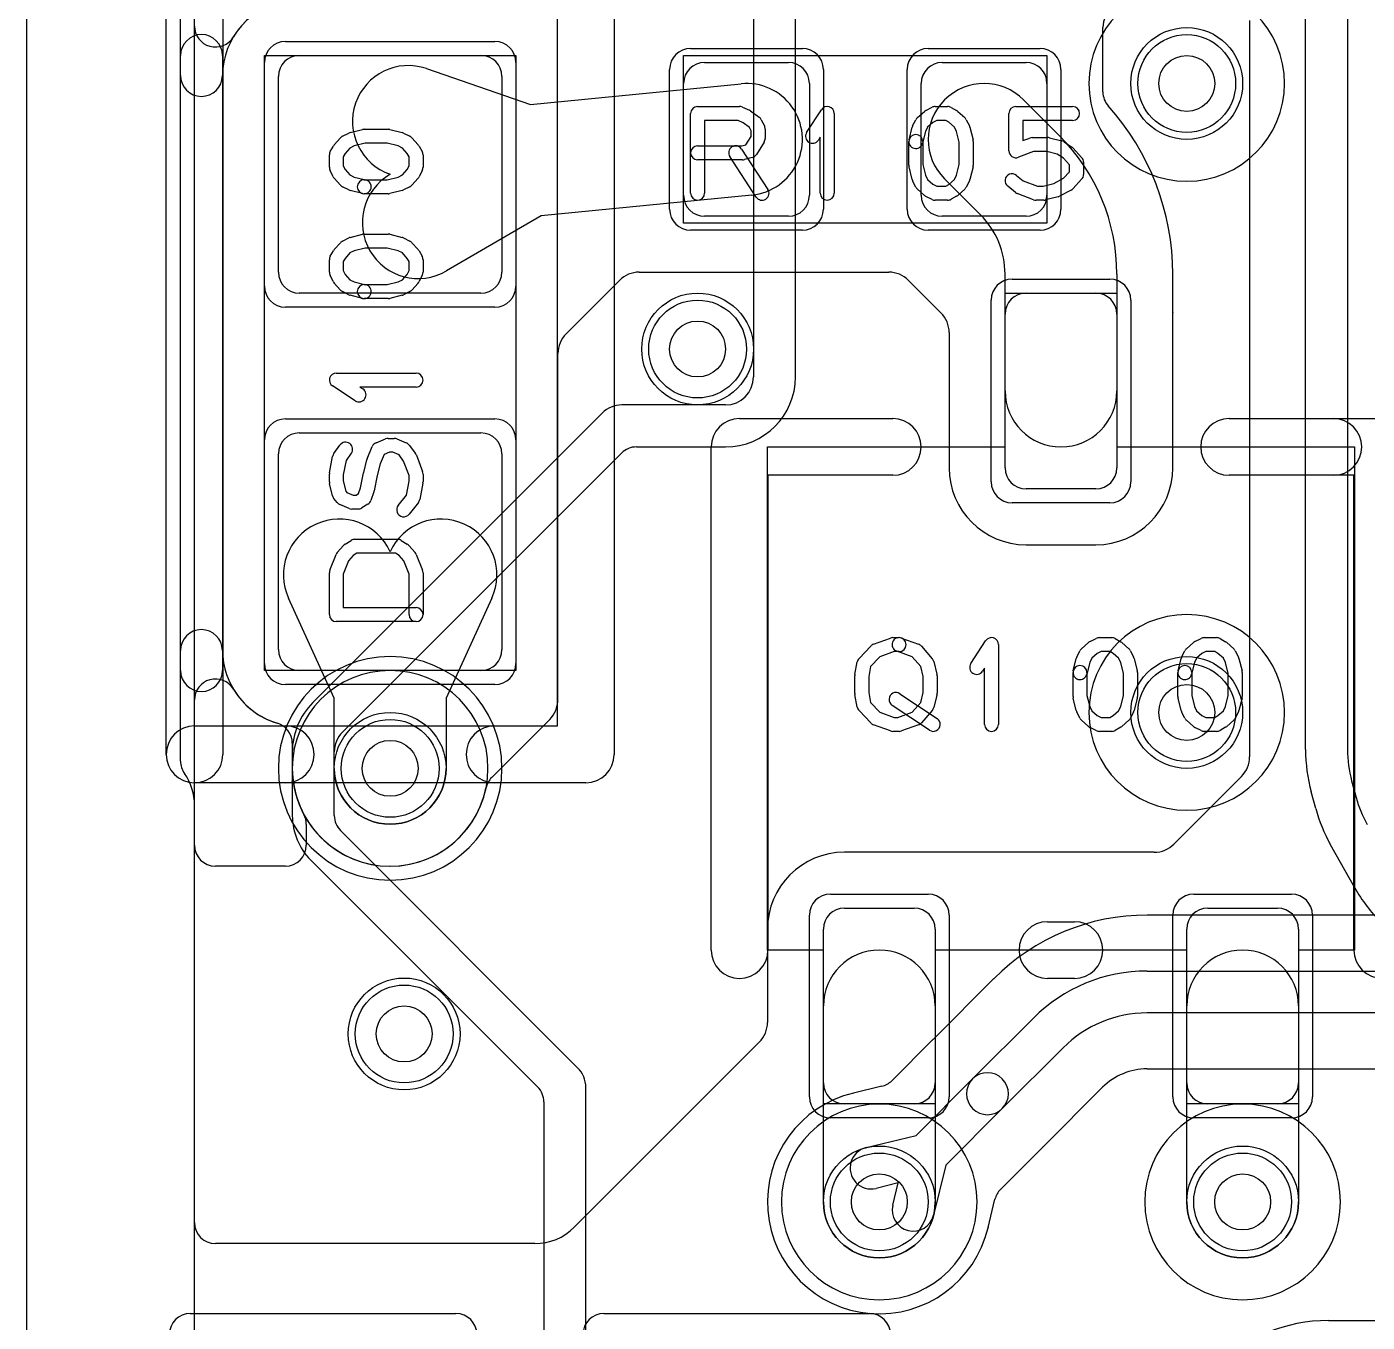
# Model space of a CAD drawing. Extents: x -0.8 to 20.5, y -0.5 to 20.
# Drawn here: x 0 to 4.796, y 6.869 to 11.503 of the extents above; entities that cross this region are included whole.
import ezdxf

# ---------------------------------------------------------------- set-up
doc = ezdxf.new("R2010")
doc.units = 0
for name, color, linetype in [('Hole', 1, 'CONTINUOUS'), ('L1', 3, 'CONTINUOUS'), ('L2', 3, 'CONTINUOUS'), ('L3', 3, 'CONTINUOUS'), ('L4', 3, 'CONTINUOUS'), ('MetalMask-A', 176, 'CONTINUOUS'), ('Outline', 7, 'CONTINUOUS'), ('PartsArea-A', 111, 'CONTINUOUS'), ('PartsSilk-A', 221, 'CONTINUOUS'), ('Resist-A', 2, 'CONTINUOUS'), ('Resist-B', 2, 'CONTINUOUS'), ('Silk-A', 140, 'CONTINUOUS')]:
    doc.layers.add(name, color=color, linetype=linetype)

msp = doc.modelspace()

# ---------------------------------------------------------------- linework, layer by layer
at = {"layer": 'Hole'}
for centre in [(4.15, 11.3), (2.4, 10.35), (4.15, 9.05), (1.3, 8.85), (1.35, 7.9), (3.05, 7.29904), (4.35, 7.29904)]:
    msp.add_circle(centre, 0.1, dxfattribs=at)
at = {"layer": 'L1'}
for p, q in [((4.575, 8.91703), (4.575, 12.44289)), ((4.725, 12.44289), (4.725, 8.91703)), ((0.55004, 11.32874), (0.55004, 11.72479)), ((4.375, 11.52503), (4.375, 8.89142)), ((3.85004, 11.26976), (3.85004, 11.5)), ((0.55, 9.2), (0.55, 11.4)), ((0.7, 11.4), (0.7, 9.2)), ((0.975, 11.4), (1.625, 11.4)), ((2.425, 11.375), (2.725, 11.375)), ((3.275, 11.375), (3.575, 11.375)), ((0.9, 10.625), (0.9, 11.325)), ((1.43041, 11.35314), (1.80161, 11.22514)), ((1.7, 11.325), (1.7, 10.625)), ((1.80161, 11.22514), (2.55549, 11.29905)), ((2.35, 10.9), (2.35, 11.3)), ((2.8, 11.3), (2.8, 10.9)), ((3.2, 10.9), (3.2, 11.3)), ((3.65, 11.3), (3.65, 10.9)), ((3.56642, 11.24142), (3.69497, 11.11287)), ((3.41213, 10.83003), (3.28358, 10.95858)), ((2.59451, 10.90095), (1.84065, 10.82704)), ((1.84065, 10.82704), (1.50135, 10.62938)), ((2.725, 10.825), (2.425, 10.825)), ((3.575, 10.825), (3.275, 10.825)), ((2.19142, 10.62496), (3.08358, 10.62496)), ((3.5, 10.2), (3.5, 10.61789)), ((3.9, 10.61789), (3.9, 10.2)), ((4.1, 10.48049), (4.1, 10.61789)), ((1.92933, 10.40429), (2.12071, 10.59567)), ((3.15429, 10.59567), (3.27067, 10.47929)), ((1.625, 10.55), (0.975, 10.55)), ((3.575, 10.55), (3.825, 10.55)), ((3.5, 9.925), (3.5, 10.475)), ((3.9, 10.475), (3.9, 9.925)), ((4.10004, 9.925), (4.10004, 10.475)), ((3.29996, 10.40858), (3.29996, 9.925)), ((1.90004, 9.09544), (1.90004, 10.33358)), ((0.975, 10.05), (1.625, 10.05)), ((0.9, 9.275), (0.9, 9.975)), ((1.7, 9.975), (1.7, 9.275)), ((3.825, 9.85), (3.575, 9.85)), ((3.575, 9.64996), (3.825, 9.64996)), ((1.1, 9.10136), (0.93638, 9.45833)), ((1.66362, 9.45833), (1.5, 9.10136)), ((0.55004, 8.87521), (0.55004, 9.27126)), ((1.625, 9.2), (0.975, 9.2)), ((0.60004, 7.22501), (0.60004, 9.09469)), ((1.1, 8.85), (1.1, 9.10136)), ((1.5, 9.10136), (1.5, 8.85)), ((1.66325, 8.81723), (1.87075, 9.02473)), ((0.94996, 8.93958), (0.94996, 8.85)), ((0.94996, 8.93958), (0.94996, 8.85)), ((4.34571, 8.82071), (4.10433, 8.57933)), ((4.74001, 8.80509), (4.7561, 8.74613)), ((4.61139, 8.70662), (4.5953, 8.76559)), ((0.6, 8.57497), (0.6, 8.71716)), ((1, 8.64992), (1, 8.57497)), ((4.03362, 8.55004), (2.925, 8.55004)), ((4.75093, 8.42319), (4.66485, 8.57632)), ((0.92503, 8.5), (0.67497, 8.5)), ((2.925, 8.35), (3.175, 8.35)), ((4.225, 8.35), (4.475, 8.35)), ((2.64996, 8.275), (2.64996, 7.94138)), ((2.85, 7.725), (2.85, 8.275)), ((3.25, 8.275), (3.25, 7.725)), ((4.15, 7.725), (4.15, 8.275)), ((4.55, 8.275), (4.55, 7.725)), ((2.85, 7.29904), (2.85, 8)), ((3.25, 8), (3.25, 7.29904)), ((4.15, 7.29904), (4.15, 8)), ((4.55, 8), (4.55, 7.29904)), ((2.62067, 7.87067), (1.95862, 7.20862)), ((3.175, 7.65), (2.925, 7.65)), ((4.475, 7.65), (4.225, 7.65)), ((1.8172, 7.15004), (0.67501, 7.15004)), ((4.65711, 6.875), (5.59289, 6.875))]:
    msp.add_line(p, q, dxfattribs=at)
for centre in [(4.15, 11.3), (2.4, 10.35), (4.15, 9.05), (1.3, 8.85), (1.35, 7.9), (3.05, 7.29904), (4.35, 7.29904)]:
    msp.add_circle(centre, 0.2, dxfattribs=at)
for centre, radius, start, end in [((0.975, 11.325), 0.27504, 98.20876, 179.38752), ((0.975, 11.325), 0.27504, 90, 148.99123), ((3.95004, 11.5), 0.1, 90, 180), ((0.625, 11.4), 0.075, 0, 180), ((0.67501, 11.50531), 0.07497, 180, -31.0057), ((0.975, 11.325), 0.075, 90, 180), ((1.625, 11.325), 0.075, 0, 90), ((2.425, 11.3), 0.075, 90, 180), ((2.725, 11.3), 0.075, 0, 90), ((3.275, 11.3), 0.075, 90, 180), ((3.575, 11.3), 0.075, 0, 90), ((0.62501, 11.32874), 0.07497, 180, -0.61138), ((1.36521, 11.16407), 0.2, 70.97346, -109.02925), ((2.575, 11.1), 0.2, -84.402, 95.59934), ((3.425, 11.1), 0.2, 45, -135), ((3.92501, 11.26976), 0.07497, 180, -138.04403), ((3.19999, 10.61789), 0.90001, 0, 41.95915), ((3.2, 10.61789), 0.7, 0, 45.00058), ((1.40068, 10.80219), 0.2, 120.2253, -59.77693), ((2.425, 10.9), 0.075, 180, -90), ((2.725, 10.9), 0.075, -90, 0), ((3.275, 10.9), 0.075, 180, -90), ((3.575, 10.9), 0.075, -90, 0), ((3.2, 10.61789), 0.3, 0, 45.00135), ((0.975, 10.625), 0.075, 180, -90), ((1.625, 10.625), 0.075, -90, 0), ((2.19142, 10.52496), 0.1, 90, 135), ((3.08358, 10.52496), 0.1, 45, 90), ((3.575, 10.475), 0.075, 90, 180), ((3.825, 10.475), 0.075, 0, 90), ((3.19996, 10.40858), 0.1, 0, 45), ((4.17497, 10.48048), 0.07497, 179.99236, -179.10578), ((3.825, 10.475), 0.27504, 0, 0.89787), ((2.00004, 10.33358), 0.1, 135, 180), ((3.7, 10.2), 0.2, 180, 0), ((0.975, 9.975), 0.075, 90, 180), ((1.625, 9.975), 0.075, 0, 90), ((3.575, 9.925), 0.27504, 180, -90), ((3.575, 9.925), 0.075, 180, -90), ((3.825, 9.925), 0.27504, -90, 0), ((3.825, 9.925), 0.075, -90, 0), ((1.11819, 9.54166), 0.2, 24.62628, -155.37554), ((1.48181, 9.54166), 0.2, -24.62367, 155.37372), ((0.62501, 9.27126), 0.07497, 0.61138, 180), ((0.975, 9.27499), 0.27504, -179.38961, -106.60327), ((0.975, 9.275), 0.075, 180, -90), ((1.625, 9.275), 0.075, -90, 0), ((0.625, 9.2), 0.075, 180, 0), ((0.67501, 9.09469), 0.07497, 31.0057, 180), ((0.97501, 9.27499), 0.27504, -148.99409, -106.60526), ((1.80004, 9.09544), 0.1, -45, 0), ((0.87499, 8.93958), 0.07497, 0, 73.39739), ((0.87499, 8.93958), 0.07497, 0, 73.39739), ((0.62501, 8.87521), 0.07497, 180, -144.9172), ((4.275, 8.89142), 0.1, -45, 0), ((5.15, 8.91703), 0.575, 180, -164.7294), ((5.15, 8.91703), 0.425, 180, -164.72868), ((0.4, 8.71716), 0.2, 0, 35.08543), ((1.30001, 8.85), 0.35005, 180, -151.91663), ((1.3, 8.85001), 0.35004, -179.99836, -11.64603), ((1.3, 8.85), 0.2, 180, 0), ((1.71626, 8.76422), 0.07497, 135, 168.35734), ((5.16609, 8.85807), 0.425, -164.72868, -150.65928), ((0.92503, 8.64992), 0.07497, 0, 28.08283), ((5.16609, 8.85807), 0.575, -164.72871, -150.65935), ((0.67497, 8.57497), 0.07497, 180, -90), ((0.92503, 8.57497), 0.07497, -90, 0), ((2.925, 8.275), 0.27504, 90, 180), ((4.03362, 8.65004), 0.1, -90, -45), ((5.25217, 8.70493), 0.575, -150.66027, -135), ((2.925, 8.275), 0.075, 90, 180), ((3.175, 8.275), 0.075, 0, 90), ((4.225, 8.275), 0.075, 90, 180), ((4.475, 8.275), 0.075, 0, 90), ((3.05, 8), 0.2, 0, 180), ((4.35, 8), 0.2, 0, 180), ((2.54996, 7.94138), 0.1, -45, 0), ((2.925, 7.725), 0.075, 180, -90), ((3.175, 7.725), 0.075, -90, 0), ((4.225, 7.725), 0.075, 180, -90), ((4.475, 7.725), 0.075, -90, 0), ((3.05, 7.29904), 0.2, 180, 0), ((4.35, 7.29904), 0.2, 180, 0), ((0.67501, 7.22501), 0.07497, 180, -90), ((1.8172, 7.35004), 0.2, -90, -45), ((4.6571, 6.3), 0.575, 89.999, 135)]:
    msp.add_arc(centre, radius, start, end, dxfattribs=at)
at = {"layer": 'L2'}
msp.add_line((0.60004, 0.9949), (0.60004, 14.53823), dxfattribs=at)
for centre in [(4.15, 11.3), (2.4, 10.35), (4.15, 9.05), (1.35, 7.9), (4.35, 7.29904)]:
    msp.add_circle(centre, 0.2, dxfattribs=at)
for centre, start, end in [((1.3, 8.85), 90, -90), ((1.3, 8.85), -90, 90), ((3.05, 7.29904), 90, -90), ((3.05, 7.29904), -90, 90)]:
    msp.add_arc(centre, 0.35004, start, end, dxfattribs=at)
at = {"layer": 'L3'}
for p, q in [((0.60004, 0.9949), (0.60004, 14.53823)), ((2.59996, 12.25858), (2.59996, 10.25)), ((2.75, 10.25), (2.75, 12.25858)), ((2.05851, 10.12071), (1.02319, 9.08539)), ((2.49996, 10.15), (2.12922, 10.15)), ((1.12929, 8.97929), (2.128, 9.978)), ((2.18101, 9.99996), (2.49996, 9.99996)), ((0.94996, 8.90858), (0.94996, 8.68105)), ((1.1, 8.68105), (1.1, 8.90858)), ((1.97071, 7.77929), (1.12196, 8.62804)), ((1.01586, 8.52194), (1.828, 7.7098)), ((2, 5.84142), (2, 7.70858)), ((1.84996, 7.65679), (1.84996, 5.84141))]:
    msp.add_line(p, q, dxfattribs=at)
for centre in [(2.4, 10.35), (1.3, 8.85), (1.35, 7.9)]:
    msp.add_circle(centre, 0.2, dxfattribs=at)
for centre, radius, start, end in [((4.15, 11.3), 0.35004, 90, -90), ((4.15, 11.3), 0.35004, -90, 90), ((2.49996, 10.25), 0.25004, -90, 0), ((2.49996, 10.25), 0.1, -90, 0), ((2.12922, 10.05), 0.1, 90, 135), ((2.18101, 9.92499), 0.07497, 90, 135), ((4.15, 9.05), 0.35004, 90, -90), ((4.15, 9.05), 0.35004, -90, 90), ((1.2, 8.90859), 0.25004, 135.00162, -179.99771), ((1.2, 8.90858), 0.1, 135, 180), ((1.17498, 8.68105), 0.22502, 180, -135.0018), ((1.17497, 8.68105), 0.07497, 180, -135), ((1.9, 7.70858), 0.1, 0, 45), ((1.77499, 7.65679), 0.07497, 0, 45), ((3.05, 7.29904), 0.35004, 90, -90), ((3.05, 7.29904), 0.35004, -90, 90), ((4.35, 7.29904), 0.35004, 90, -90), ((4.35, 7.29904), 0.35004, -90, 90)]:
    msp.add_arc(centre, radius, start, end, dxfattribs=at)
at = {"layer": 'L4'}
for p, q in [((0.60004, 1.00004), (0.60004, 14.53823)), ((6.40117, 8.325), (4.00808, 8.325)), ((4.00807, 8.125), (6.40117, 8.125)), ((3.45982, 8.09778), (3.24394, 7.88188)), ((6.40117, 7.975), (4.00807, 7.975)), ((3.38408, 7.73918), (3.60147, 7.95659)), ((3.24071, 7.87865), (3.09479, 7.73273)), ((3.70754, 7.85052), (3.49014, 7.63312)), ((4.00806, 7.775), (5.30824, 7.775)), ((3.18158, 7.53668), (3.38408, 7.73918)), ((3.05942, 7.71287), (2.95808, 7.68834)), ((3.63378, 7.49392), (3.84896, 7.7091)), ((3.49014, 7.63312), (3.28764, 7.43062)), ((3.00294, 7.49342), (3.18158, 7.53668)), ((3.48369, 7.34383), (3.62934, 7.48948)), ((3.28764, 7.43062), (3.24438, 7.25198)), ((3.11789, 7.36693), (3.03824, 7.34764)), ((3.0986, 7.28728), (3.11789, 7.36693)), ((3.4393, 7.20712), (3.46383, 7.30846))]:
    msp.add_line(p, q, dxfattribs=at)
for centre in [(4.15, 11.3), (2.4, 10.35), (4.15, 9.05), (1.3, 8.85), (1.35, 7.9), (3.05, 7.29904), (4.35, 7.29904)]:
    msp.add_circle(centre, 0.2, dxfattribs=at)
for centre, radius, start, end in [((1.3, 8.85), 0.4, 90, -90), ((1.3, 8.85), 0.4, -90, 90), ((4.00805, 7.55), 0.775, 89.99778, 134.95243), ((4.00806, 7.55), 0.575, 89.999, 135), ((3.40681, 8.15079), 0.07497, -45, -44.26506), ((4.00806, 7.55), 0.425, 89.99865, 135), ((3.1877, 7.93166), 0.07497, -45, -44.19474), ((3.18829, 7.93226), 0.07497, -44.83787, -44.72979), ((3.1887, 7.93268), 0.07497, -45.17832, -44.82168), ((3.43617, 7.6852), 0.27501, 134.48585, 134.94991), ((3.19093, 7.93489), 0.07497, -45.51879, -45), ((4.00806, 7.55), 0.225, 90, 135), ((3.04178, 7.78574), 0.07497, -76.39191, -45), ((3.43711, 7.68615), 0.075, 135, -45), ((3.43711, 7.68615), 0.075, -45, 135), ((3.05001, 7.29905), 0.4, 103.37963, -13.37963), ((2.9404, 7.7612), 0.07497, -76.85531, -76.3604), ((3.02059, 7.42053), 0.075, 103.61192, -76.38701), ((3.68235, 7.43647), 0.07497, 133.7894, 135), ((3.43711, 7.68615), 0.27501, -45.3241, -44.6759), ((3.68679, 7.44091), 0.07497, 135, 136.2106), ((3.5367, 7.29082), 0.07497, 135, 166.39191), ((3.17149, 7.26963), 0.075, 166.38808, -13.61299), ((3.51216, 7.18944), 0.07497, 166.3604, 166.85531)]:
    msp.add_arc(centre, radius, start, end, dxfattribs=at)
at = {"layer": 'MetalMask-A'}
for p, q in [((0.975, 11.4), (1.625, 11.4)), ((2.425, 11.375), (2.725, 11.375)), ((3.275, 11.375), (3.575, 11.375)), ((0.9, 10.625), (0.9, 11.325)), ((1.7, 11.325), (1.7, 10.625)), ((2.35, 10.9), (2.35, 11.3)), ((2.8, 11.3), (2.8, 10.9)), ((3.2, 10.9), (3.2, 11.3)), ((3.65, 11.3), (3.65, 10.9)), ((2.725, 10.825), (2.425, 10.825)), ((3.575, 10.825), (3.275, 10.825)), ((1.625, 10.55), (0.975, 10.55)), ((3.575, 10.55), (3.825, 10.55)), ((3.5, 9.925), (3.5, 10.475)), ((3.9, 10.475), (3.9, 9.925)), ((0.975, 10.05), (1.625, 10.05)), ((0.9, 9.275), (0.9, 9.975)), ((1.7, 9.975), (1.7, 9.275)), ((3.825, 9.85), (3.575, 9.85)), ((1.625, 9.2), (0.975, 9.2)), ((2.925, 8.35), (3.175, 8.35)), ((4.225, 8.35), (4.475, 8.35)), ((2.85, 7.725), (2.85, 8.275)), ((3.25, 8.275), (3.25, 7.725)), ((4.15, 7.725), (4.15, 8.275)), ((4.55, 8.275), (4.55, 7.725)), ((3.175, 7.65), (2.925, 7.65)), ((4.475, 7.65), (4.225, 7.65))]:
    msp.add_line(p, q, dxfattribs=at)
for centre, start, end in [((0.975, 11.325), 90, 180), ((1.625, 11.325), 0, 90), ((2.425, 11.3), 90, 180), ((2.725, 11.3), 0, 90), ((3.275, 11.3), 90, 180), ((3.575, 11.3), 0, 90), ((2.425, 10.9), 180, -90), ((2.725, 10.9), -90, 0), ((3.275, 10.9), 180, -90), ((3.575, 10.9), -90, 0), ((0.975, 10.625), 180, -90), ((1.625, 10.625), -90, 0), ((3.575, 10.475), 90, 180), ((3.825, 10.475), 0, 90), ((0.975, 9.975), 90, 180), ((1.625, 9.975), 0, 90), ((3.575, 9.925), 180, -90), ((3.825, 9.925), -90, 0), ((0.975, 9.275), 180, -90), ((1.625, 9.275), -90, 0), ((2.925, 8.275), 90, 180), ((3.175, 8.275), 0, 90), ((4.225, 8.275), 90, 180), ((4.475, 8.275), 0, 90), ((2.925, 7.725), 180, -90), ((3.175, 7.725), -90, 0), ((4.225, 7.725), 180, -90), ((4.475, 7.725), -90, 0)]:
    msp.add_arc(centre, 0.075, start, end, dxfattribs=at)
at = {"layer": 'Outline'}
msp.add_line((0, 1), (0, 15), dxfattribs=at)
at = {"layer": 'PartsArea-A'}
for p, q in [((0.85, 9.2), (0.85, 11.4)), ((0.85, 11.4), (1.75, 11.4)), ((1.75, 11.4), (1.75, 9.2)), ((2.35, 10.8), (2.35, 11.4)), ((2.35, 11.4), (3.65, 11.4)), ((3.65, 11.4), (3.65, 10.8)), ((3.65, 10.8), (2.35, 10.8)), ((3.5, 10), (3.5, 10.55)), ((3.5, 10.55), (3.9, 10.55)), ((3.9, 10.55), (3.9, 10)), ((2.65, 8.2), (2.65, 10)), ((2.65, 10), (3.5, 10)), ((3.9, 10), (4.75, 10)), ((4.75, 10), (4.75, 8.2)), ((1.75, 9.2), (0.85, 9.2)), ((2.85, 8.2), (2.65, 8.2)), ((2.85, 7.65), (2.85, 8.2)), ((4.15, 8.2), (3.25, 8.2)), ((3.25, 8.2), (3.25, 7.65)), ((4.15, 7.65), (4.15, 8.2)), ((4.75, 8.2), (4.55, 8.2)), ((4.55, 8.2), (4.55, 7.65)), ((3.25, 7.65), (2.85, 7.65)), ((4.55, 7.65), (4.15, 7.65))]:
    msp.add_line(p, q, dxfattribs=at)
at = {"layer": 'PartsSilk-A'}
for p, q in [((0.4984, 8.9), (0.4984, 12.2)), ((2.1016, 12.2), (2.1016, 8.9)), ((0.7016, 12.0984), (0.7016, 8.9)), ((1.8984, 9.0016), (1.8984, 12.0984)), ((2.375, 10.90741), (2.375, 11.19259)), ((2.4, 11.21759), (2.55, 11.21759)), ((2.56015, 11.21544), (2.58515, 11.20433)), ((2.5897, 11.2017), (2.62026, 11.17948)), ((2.79013, 11.1247), (2.84291, 11.20618)), ((2.88889, 11.19259), (2.88889, 10.90741)), ((3.18617, 11.17795), (3.21117, 11.20017)), ((3.2166, 11.20384), (3.23882, 11.21495)), ((3.25, 11.21759), (3.29444, 11.21759)), ((3.30684, 11.2143), (3.32629, 11.20319)), ((3.3305, 11.20017), (3.3555, 11.17795)), ((3.51389, 11.05926), (3.51389, 11.19259)), ((3.53889, 11.21759), (3.74167, 11.21759)), ((1.1569, 11.12425), (1.20135, 11.13536)), ((1.20741, 11.13611), (1.29259, 11.13611)), ((1.29865, 11.13536), (1.3431, 11.12425)), ((2.5447, 11.16759), (2.425, 11.16759)), ((2.425, 11.16759), (2.425, 10.90741)), ((2.56243, 11.15971), (2.5447, 11.16759)), ((2.58593, 11.14263), (2.56243, 11.15971)), ((2.59167, 11.13114), (2.58593, 11.14263)), ((2.59167, 11.11087), (2.59167, 11.13114)), ((2.62792, 11.17044), (2.63903, 11.14822)), ((2.64167, 11.13704), (2.64167, 11.1037)), ((3.15631, 11.09865), (3.16742, 11.1431)), ((3.16931, 11.14822), (3.18042, 11.17044)), ((3.21526, 11.12831), (3.20481, 11.08653)), ((3.22299, 11.14377), (3.21526, 11.12831)), ((3.24192, 11.1606), (3.22299, 11.14377)), ((3.2559, 11.16759), (3.24192, 11.1606)), ((3.2878, 11.16759), (3.2559, 11.16759)), ((3.29923, 11.16106), (3.2878, 11.16759)), ((3.31868, 11.14377), (3.29923, 11.16106)), ((3.32641, 11.12831), (3.31868, 11.14377)), ((3.33611, 11.08951), (3.32641, 11.12831)), ((3.36125, 11.17044), (3.37236, 11.14822)), ((3.37425, 11.1431), (3.38536, 11.09865)), ((3.74167, 11.16759), (3.56389, 11.16759)), ((3.56389, 11.16759), (3.56389, 11.09554)), ((1.09983, 11.0805), (1.12205, 11.1055)), ((1.12956, 11.11125), (1.15178, 11.12236)), ((1.21049, 11.08611), (1.17169, 11.07641)), ((1.28951, 11.08611), (1.21049, 11.08611)), ((1.32831, 11.07641), (1.28951, 11.08611)), ((1.34822, 11.12236), (1.37044, 11.11125)), ((1.37795, 11.1055), (1.40017, 11.0805)), ((2.55783, 11.07685), (2.57292, 11.08087)), ((2.57292, 11.08087), (2.59167, 11.11087)), ((2.63787, 11.09045), (2.61009, 11.04601)), ((2.83889, 11.10801), (2.83209, 11.09752)), ((2.83889, 10.90741), (2.83889, 11.10801)), ((3.15556, 11.00741), (3.15556, 11.09259)), ((3.20556, 11.09259), (3.20556, 11.01049)), ((3.33611, 11.01049), (3.33611, 11.08951)), ((3.38611, 11.09259), (3.38611, 11.00741)), ((3.56389, 11.09554), (3.58832, 11.10484)), ((3.59722, 11.10648), (3.65278, 11.10648)), ((3.65884, 11.10573), (3.70328, 11.09462)), ((3.71109, 11.09117), (3.73887, 11.07265)), ((1.08241, 11), (1.08241, 11.04444)), ((1.0857, 11.05684), (1.09681, 11.07629)), ((1.13894, 11.04923), (1.13241, 11.0378)), ((1.13241, 11.0378), (1.13241, 11.0059)), ((1.15623, 11.06868), (1.13894, 11.04923)), ((1.17169, 11.07641), (1.15623, 11.06868)), ((1.34377, 11.06868), (1.32831, 11.07641)), ((1.36106, 11.04923), (1.34377, 11.06868)), ((1.36759, 11.0378), (1.36106, 11.04923)), ((1.36759, 11.0059), (1.36759, 11.0378)), ((1.40319, 11.07629), (1.4143, 11.05684)), ((1.41759, 11.04444), (1.41759, 11)), ((2.4, 11.07685), (2.55783, 11.07685)), ((2.60964, 10.89373), (2.51519, 11.03817)), ((2.55703, 11.06553), (2.65148, 10.92109)), ((2.59533, 11.0351), (2.56755, 11.02769)), ((3.60182, 11.05648), (3.54779, 11.0359)), ((3.6497, 11.05648), (3.60182, 11.05648)), ((3.68696, 11.04717), (3.6497, 11.05648)), ((3.70862, 11.03273), (3.68696, 11.04717)), ((3.73056, 11.00879), (3.70862, 11.03273)), ((3.74343, 11.06875), (3.77399, 11.03542)), ((1.09616, 10.9666), (1.08505, 10.98882)), ((1.13241, 11.0059), (1.1394, 10.99192)), ((1.1394, 10.99192), (1.15623, 10.97299)), ((1.34377, 10.97299), (1.3606, 10.99192)), ((1.3606, 10.99192), (1.36759, 11.0059)), ((1.41495, 10.98882), (1.40384, 10.9666)), ((2.56111, 11.02685), (2.4, 11.02685)), ((3.16742, 10.9569), (3.15631, 11.00135)), ((3.20556, 11.01049), (3.21526, 10.97169)), ((3.32641, 10.97169), (3.33611, 11.01049)), ((3.38536, 11.00135), (3.37425, 10.9569)), ((3.70946, 10.96079), (3.73056, 10.9838)), ((3.73056, 10.9838), (3.73056, 11.00879)), ((3.78056, 11.01852), (3.78056, 10.97407)), ((1.12205, 10.93617), (1.09983, 10.96117)), ((1.15623, 10.97299), (1.17169, 10.96526)), ((1.17169, 10.96526), (1.21347, 10.95481)), ((1.20741, 10.95556), (1.28951, 10.95556)), ((1.28951, 10.95556), (1.32831, 10.96526)), ((1.32831, 10.96526), (1.34377, 10.97299)), ((1.40017, 10.96117), (1.37795, 10.93617)), ((3.18042, 10.92956), (3.16931, 10.95178)), ((3.21526, 10.97169), (3.22299, 10.95623)), ((3.22299, 10.95623), (3.24192, 10.9394)), ((3.24192, 10.9394), (3.2559, 10.93241)), ((3.2878, 10.93241), (3.29923, 10.93894)), ((3.29923, 10.93894), (3.31868, 10.95623)), ((3.31868, 10.95623), (3.32641, 10.97169)), ((3.37236, 10.95178), (3.36125, 10.92956)), ((3.54062, 10.97137), (3.56534, 10.9516)), ((3.56534, 10.9516), (3.61571, 10.93241)), ((3.63581, 10.93241), (3.67428, 10.94203)), ((3.67428, 10.94203), (3.70946, 10.96079)), ((3.77399, 10.95717), (3.74343, 10.92384)), ((1.15178, 10.91931), (1.12956, 10.93042)), ((1.20135, 10.90631), (1.1569, 10.91742)), ((1.29259, 10.90556), (1.20741, 10.90556)), ((1.3431, 10.91742), (1.29865, 10.90631)), ((1.37044, 10.93042), (1.34822, 10.91931)), ((3.21117, 10.89983), (3.18617, 10.92205)), ((3.23882, 10.88505), (3.2166, 10.89616)), ((3.2559, 10.93241), (3.2878, 10.93241)), ((3.32629, 10.89681), (3.30684, 10.8857)), ((3.3555, 10.92205), (3.3305, 10.89983)), ((3.53716, 10.91011), (3.50938, 10.93233)), ((3.60221, 10.88405), (3.54388, 10.90627)), ((3.61571, 10.93241), (3.63581, 10.93241)), ((3.68939, 10.89427), (3.64495, 10.88316)), ((3.73676, 10.91868), (3.69509, 10.89646)), ((3.29444, 10.88241), (3.25, 10.88241)), ((3.63889, 10.88241), (3.61111, 10.88241)), ((1.12956, 10.73625), (1.15178, 10.74736)), ((1.1569, 10.74925), (1.20135, 10.76036)), ((1.20741, 10.76111), (1.29259, 10.76111)), ((1.29865, 10.76036), (1.3431, 10.74925)), ((1.34822, 10.74736), (1.37044, 10.73625)), ((1.0857, 10.68184), (1.09681, 10.70129)), ((1.09983, 10.7055), (1.12205, 10.7305)), ((1.17169, 10.70141), (1.15623, 10.69368)), ((1.21049, 10.71111), (1.17169, 10.70141)), ((1.28951, 10.71111), (1.21049, 10.71111)), ((1.32831, 10.70141), (1.28951, 10.71111)), ((1.34377, 10.69368), (1.32831, 10.70141)), ((1.37795, 10.7305), (1.40017, 10.7055)), ((1.40319, 10.70129), (1.4143, 10.68184)), ((1.08241, 10.625), (1.08241, 10.66944)), ((1.13894, 10.67423), (1.13241, 10.6628)), ((1.13241, 10.6628), (1.13241, 10.6309)), ((1.15623, 10.69368), (1.13894, 10.67423)), ((1.36106, 10.67423), (1.34377, 10.69368)), ((1.36759, 10.6628), (1.36106, 10.67423)), ((1.36759, 10.6309), (1.36759, 10.6628)), ((1.41759, 10.66944), (1.41759, 10.625)), ((1.09616, 10.5916), (1.08505, 10.61382)), ((1.13241, 10.6309), (1.1394, 10.61692)), ((1.1394, 10.61692), (1.15623, 10.59799)), ((1.34377, 10.59799), (1.3606, 10.61692)), ((1.3606, 10.61692), (1.36759, 10.6309)), ((1.41495, 10.61382), (1.40384, 10.5916)), ((1.12205, 10.56117), (1.09983, 10.58617)), ((1.15178, 10.54431), (1.12956, 10.55542)), ((1.15623, 10.59799), (1.17169, 10.59026)), ((1.17169, 10.59026), (1.21347, 10.57981)), ((1.20741, 10.58056), (1.28951, 10.58056)), ((1.28951, 10.58056), (1.32831, 10.59026)), ((1.32831, 10.59026), (1.34377, 10.59799)), ((1.37044, 10.55542), (1.34822, 10.54431)), ((1.40017, 10.58617), (1.37795, 10.56117)), ((1.20135, 10.53131), (1.1569, 10.54242)), ((1.29259, 10.53056), (1.20741, 10.53056)), ((1.3431, 10.54242), (1.29865, 10.53131)), ((1.10741, 10.26389), (1.39259, 10.26389)), ((1.1753, 10.16513), (1.09382, 10.21791)), ((1.39259, 10.21389), (1.19199, 10.21389)), ((1.19199, 10.21389), (1.20248, 10.20709)), ((2.55, 10.1016), (3.0984, 10.1016)), ((4.3016, 10.1016), (4.85, 10.1016)), ((1.24964, 10.01475), (1.28297, 10.02864)), ((1.29259, 10.03056), (1.31481, 10.03056)), ((1.32442, 10.02864), (1.35776, 10.01475)), ((1.0983, 9.97581), (1.12052, 10.00637)), ((1.16096, 9.97697), (1.14203, 9.95093)), ((1.21766, 9.95684), (1.23618, 10.00129)), ((1.29759, 9.98056), (1.27838, 9.97255)), ((1.30981, 9.98056), (1.29759, 9.98056)), ((1.33206, 9.97129), (1.30981, 9.98056)), ((1.36837, 10.00637), (1.39059, 9.97581)), ((2.4484, 8.2), (2.4484, 10)), ((1.08285, 9.90746), (1.09396, 9.96579)), ((1.14203, 9.95093), (1.13241, 9.90042)), ((1.20538, 9.90884), (1.21649, 9.95328)), ((1.26454, 9.93934), (1.25403, 9.89729)), ((1.27838, 9.97255), (1.26454, 9.93934)), ((1.34819, 9.9491), (1.33206, 9.97129)), ((1.36759, 9.89818), (1.34819, 9.9491)), ((1.39373, 9.97001), (1.41595, 9.91168)), ((1.08241, 9.875), (1.08241, 9.90278)), ((1.13241, 9.90042), (1.13241, 9.87808)), ((1.19438, 9.85398), (1.20512, 9.90768)), ((1.25403, 9.89729), (1.24303, 9.84232)), ((1.36759, 9.87736), (1.36759, 9.89818)), ((1.41759, 9.90278), (1.41759, 9.875)), ((3.0984, 9.8984), (2.6516, 9.8984)), ((2.6516, 9.8984), (2.6516, 8.2)), ((4.7484, 9.8984), (4.3016, 9.8984)), ((4.7484, 8.2), (4.7484, 9.8984)), ((1.09427, 9.8245), (1.08316, 9.86894)), ((1.13241, 9.87808), (1.14145, 9.84192)), ((1.14145, 9.84192), (1.14516, 9.83728)), ((1.14516, 9.83728), (1.16796, 9.82778)), ((1.17802, 9.82778), (1.18686, 9.83331)), ((1.18686, 9.83331), (1.19438, 9.85398)), ((1.24201, 9.83868), (1.2309, 9.80813)), ((1.35808, 9.82744), (1.36759, 9.87736)), ((1.41715, 9.87032), (1.40604, 9.81199)), ((1.11011, 9.80105), (1.099, 9.81494)), ((1.15334, 9.7797), (1.12001, 9.79359)), ((1.16796, 9.82778), (1.17802, 9.82778)), ((1.22066, 9.79547), (1.19844, 9.78158)), ((1.32863, 9.79062), (1.35808, 9.82744)), ((1.401, 9.80105), (1.36767, 9.75938)), ((1.18519, 9.77778), (1.16296, 9.77778)), ((1.11094, 9.62217), (1.13316, 9.64717)), ((1.13861, 9.65176), (1.16083, 9.66564)), ((1.17407, 9.66944), (1.32593, 9.66944)), ((1.33917, 9.66564), (1.36139, 9.65176)), ((1.36684, 9.64717), (1.38906, 9.62217)), ((1.0842, 9.55928), (1.10642, 9.61484)), ((1.15122, 9.59222), (1.13241, 9.54519)), ((1.16815, 9.61126), (1.15122, 9.59222)), ((1.18124, 9.61944), (1.16815, 9.61126)), ((1.31876, 9.61944), (1.18124, 9.61944)), ((1.33185, 9.61126), (1.31876, 9.61944)), ((1.34878, 9.59222), (1.33185, 9.61126)), ((1.36759, 9.54519), (1.34878, 9.59222)), ((1.39358, 9.61484), (1.4158, 9.55928)), ((1.08241, 9.4), (1.08241, 9.55)), ((1.13241, 9.54519), (1.13241, 9.425)), ((1.36759, 9.4), (1.36759, 9.54519)), ((1.41759, 9.55), (1.41759, 9.4)), ((1.13241, 9.425), (1.39259, 9.425)), ((1.39259, 9.375), (1.10741, 9.375)), ((3.02896, 9.29387), (3.09007, 9.31609)), ((3.09861, 9.31759), (3.12083, 9.31759)), ((3.12937, 9.31609), (3.19048, 9.29387)), ((3.37763, 9.2247), (3.43041, 9.30618)), ((3.8041, 9.30384), (3.82632, 9.31495)), ((3.8375, 9.31759), (3.88194, 9.31759)), ((3.89434, 9.3143), (3.91379, 9.30319)), ((4.1791, 9.30384), (4.20132, 9.31495)), ((4.2125, 9.31759), (4.25694, 9.31759)), ((4.26934, 9.3143), (4.28879, 9.30319)), ((2.97759, 9.24303), (3.01926, 9.28747)), ((3.10301, 9.26759), (3.05165, 9.24891)), ((3.12083, 9.26759), (3.10301, 9.26759)), ((3.16736, 9.24907), (3.11229, 9.26909)), ((3.20075, 9.28683), (3.23964, 9.24239)), ((3.47639, 9.29259), (3.47639, 9.00741)), ((3.75681, 9.24822), (3.76792, 9.27044)), ((3.77367, 9.27795), (3.79867, 9.30017)), ((3.82942, 9.2606), (3.81049, 9.24377)), ((3.8434, 9.26759), (3.82942, 9.2606)), ((3.8753, 9.26759), (3.8434, 9.26759)), ((3.88673, 9.26106), (3.8753, 9.26759)), ((3.90618, 9.24377), (3.88673, 9.26106)), ((3.918, 9.30017), (3.943, 9.27795)), ((3.94875, 9.27044), (3.95986, 9.24822)), ((4.13181, 9.24822), (4.14292, 9.27044)), ((4.14867, 9.27795), (4.17367, 9.30017)), ((4.20442, 9.2606), (4.18549, 9.24377)), ((4.2184, 9.26759), (4.20442, 9.2606)), ((4.2503, 9.26759), (4.2184, 9.26759)), ((4.26173, 9.26106), (4.2503, 9.26759)), ((4.28118, 9.24377), (4.26173, 9.26106)), ((4.293, 9.30017), (4.318, 9.27795)), ((4.32375, 9.27044), (4.33486, 9.24822)), ((2.96293, 9.18608), (2.97126, 9.23053)), ((3.01906, 9.21415), (3.0125, 9.17916)), ((3.05165, 9.24891), (3.01906, 9.21415)), ((3.19804, 9.21401), (3.16736, 9.24907)), ((3.20694, 9.1784), (3.19804, 9.21401)), ((3.24508, 9.23199), (3.25619, 9.18754)), ((3.42639, 9.20801), (3.41959, 9.19752)), ((3.42639, 9.00741), (3.42639, 9.20801)), ((3.74381, 9.19865), (3.75492, 9.2431)), ((3.80276, 9.22831), (3.79231, 9.18653)), ((3.81049, 9.24377), (3.80276, 9.22831)), ((3.91391, 9.22831), (3.90618, 9.24377)), ((3.92361, 9.18951), (3.91391, 9.22831)), ((3.96175, 9.2431), (3.97286, 9.19865)), ((4.11881, 9.19865), (4.12992, 9.2431)), ((4.17776, 9.22831), (4.16731, 9.18653)), ((4.18549, 9.24377), (4.17776, 9.22831)), ((4.28891, 9.22831), (4.28118, 9.24377)), ((4.29861, 9.18951), (4.28891, 9.22831)), ((4.33675, 9.2431), (4.34786, 9.19865)), ((2.9625, 9.11852), (2.9625, 9.18148)), ((3.0125, 9.17916), (3.0125, 9.12084)), ((3.20694, 9.1216), (3.20694, 9.1784)), ((3.25694, 9.18148), (3.25694, 9.11852)), ((3.74306, 9.10741), (3.74306, 9.19259)), ((3.79306, 9.19259), (3.79306, 9.11049)), ((3.92361, 9.11049), (3.92361, 9.18951)), ((3.97361, 9.19259), (3.97361, 9.10741)), ((4.11806, 9.10741), (4.11806, 9.19259)), ((4.16806, 9.19259), (4.16806, 9.11049)), ((4.29861, 9.11049), (4.29861, 9.18951)), ((4.34861, 9.19259), (4.34861, 9.10741)), ((2.97126, 9.06947), (2.96293, 9.11392)), ((3.0125, 9.12084), (3.01906, 9.08585)), ((3.12359, 9.1171), (3.25693, 9.02821)), ((3.19804, 9.08599), (3.20694, 9.1216)), ((3.25619, 9.11246), (3.24508, 9.06801)), ((3.01906, 9.08585), (3.05165, 9.05109)), ((3.22919, 8.98661), (3.09585, 9.0755)), ((3.16736, 9.05093), (3.19804, 9.08599)), ((3.75492, 9.0569), (3.74381, 9.10135)), ((3.79306, 9.11049), (3.80276, 9.07169)), ((3.80276, 9.07169), (3.81049, 9.05623)), ((3.90618, 9.05623), (3.91391, 9.07169)), ((3.91391, 9.07169), (3.92361, 9.11049)), ((3.97286, 9.10135), (3.96175, 9.0569)), ((4.12992, 9.0569), (4.11881, 9.10135)), ((4.16806, 9.11049), (4.17776, 9.07169)), ((4.17776, 9.07169), (4.18549, 9.05623)), ((4.28118, 9.05623), (4.28891, 9.07169)), ((4.28891, 9.07169), (4.29861, 9.11049)), ((4.34786, 9.10135), (4.33675, 9.0569)), ((3.01926, 9.01253), (2.97759, 9.05697)), ((3.05165, 9.05109), (3.10301, 9.03241)), ((3.10301, 9.03241), (3.11643, 9.03241)), ((3.11643, 9.03241), (3.16736, 9.05093)), ((3.23964, 9.05761), (3.20075, 9.01317)), ((3.76792, 9.02956), (3.75681, 9.05178)), ((3.79867, 8.99983), (3.77367, 9.02205)), ((3.81049, 9.05623), (3.82942, 9.0394)), ((3.82942, 9.0394), (3.8434, 9.03241)), ((3.8434, 9.03241), (3.8753, 9.03241)), ((3.8753, 9.03241), (3.88673, 9.03894)), ((3.88673, 9.03894), (3.90618, 9.05623)), ((3.943, 9.02205), (3.918, 8.99983)), ((3.95986, 9.05178), (3.94875, 9.02956)), ((4.14292, 9.02956), (4.13181, 9.05178)), ((4.17367, 8.99983), (4.14867, 9.02205)), ((4.18549, 9.05623), (4.20442, 9.0394)), ((4.20442, 9.0394), (4.2184, 9.03241)), ((4.2184, 9.03241), (4.2503, 9.03241)), ((4.2503, 9.03241), (4.26173, 9.03894)), ((4.26173, 9.03894), (4.28118, 9.05623)), ((4.318, 9.02205), (4.293, 8.99983)), ((4.33486, 9.05178), (4.32375, 9.02956)), ((0.6, 9.0016), (1.8984, 9.0016)), ((3.09007, 8.98391), (3.02896, 9.00613)), ((3.12083, 8.98241), (3.09861, 8.98241)), ((3.19048, 9.00613), (3.12937, 8.98391)), ((3.82632, 8.98505), (3.8041, 8.99616)), ((3.88194, 8.98241), (3.8375, 8.98241)), ((3.91379, 8.99681), (3.89434, 8.9857)), ((4.20132, 8.98505), (4.1791, 8.99616)), ((4.25694, 8.98241), (4.2125, 8.98241)), ((4.28879, 8.99681), (4.26934, 8.9857)), ((2, 8.7984), (0.6, 8.7984)), ((3.6516, 8.3016), (3.7484, 8.3016)), ((3.7484, 8.0984), (3.6516, 8.0984))]:
    msp.add_line(p, q, dxfattribs=at)
for centre, radius, start, end in [((2.4, 11.19259), 0.025, 90, 180), ((2.55, 11.19259), 0.025, 66.04914, 90), ((2.575, 11.18148), 0.025, 53.98274, 66.03964), ((2.60556, 11.15926), 0.025, 26.56505, 53.97932), ((2.86389, 11.19259), 0.025, 0, 147.06619), ((3.20278, 11.15926), 0.025, 131.62783, 153.43495), ((3.22778, 11.18148), 0.025, 116.56505, 131.62783), ((3.25, 11.19259), 0.025, 90, 116.56505), ((3.29444, 11.19259), 0.025, 60.26649, 90), ((3.31389, 11.18148), 0.025, 48.37217, 60.26649), ((3.33889, 11.15926), 0.025, 26.56505, 48.37217), ((3.53889, 11.19259), 0.025, 90, 180), ((3.74167, 11.19259), 0.025, -90, 90), ((1.20741, 11.11111), 0.025, 90, 104.03068), ((1.29259, 11.11111), 0.025, 75.96932, 90), ((2.61667, 11.13704), 0.025, 0, 26.56505), ((3.19167, 11.13704), 0.025, 153.43495, 165.96932), ((3.35, 11.13704), 0.025, 14.03068, 26.56505), ((1.11852, 11.06389), 0.025, 138.37217, 150.26649), ((1.14074, 11.08889), 0.025, 116.56505, 138.37217), ((1.16296, 11.1), 0.025, 104.03068, 116.56505), ((1.33704, 11.1), 0.025, 63.43495, 75.96932), ((1.35926, 11.08889), 0.025, 41.62783, 63.43495), ((1.38148, 11.06389), 0.025, 29.73351, 41.62783), ((2.61667, 11.1037), 0.025, -32.00538, 0), ((2.81111, 11.11111), 0.025, 147.06646, -32.93381), ((3.18056, 11.09259), 0.025, 0, 180), ((3.18056, 11.09259), 0.025, 165.96932, -14.03321), ((3.36111, 11.09259), 0.025, 0, 14.03068), ((3.59722, 11.08148), 0.025, 90, 110.85364), ((3.65278, 11.08148), 0.025, 75.96932, 90), ((3.69722, 11.07037), 0.025, 56.30358, 75.96376), ((1.10741, 11.04444), 0.025, 150.26649, 180), ((1.39259, 11.04444), 0.025, 0, 29.73351), ((2.4, 11.05185), 0.025, 90, -90), ((2.53611, 11.05185), 0.025, 33.18146, -146.81914), ((2.58889, 11.05926), 0.025, -75.07449, -32.01002), ((3.53889, 11.05926), 0.025, 180, -69.1435), ((3.725, 11.05185), 0.025, 42.5203, 56.30993), ((3.75556, 11.01852), 0.025, 0, 42.51745), ((1.10741, 11), 0.025, 180, -153.43495), ((1.39259, 11), 0.025, -26.56505, 0), ((2.56111, 11.05185), 0.025, -90, -75.06473), ((3.18056, 11.00741), 0.025, 180, -165.96932), ((3.36111, 11.00741), 0.025, -14.03068, 0), ((1.11852, 10.97778), 0.025, -153.43495, -138.37217), ((1.14074, 10.95278), 0.025, -138.37217, -116.56505), ((1.20741, 10.93056), 0.025, 90, -90), ((1.20741, 10.93056), 0.025, -104.03068, 75.96679), ((1.35926, 10.95278), 0.025, -63.43495, -41.62783), ((1.38148, 10.97778), 0.025, -41.62783, -26.56505), ((3.19167, 10.96296), 0.025, -165.96932, -153.43495), ((3.35, 10.96296), 0.025, -26.56505, -14.03068), ((3.525, 10.95185), 0.025, 51.33303, -128.65478), ((3.75556, 10.97407), 0.025, -42.5203, 0), ((1.16296, 10.94167), 0.025, -116.56505, -104.03068), ((1.29259, 10.93056), 0.025, -90, -75.96932), ((1.33704, 10.94167), 0.025, -75.96932, -63.43495), ((2.4, 10.90741), 0.025, 180, 0), ((2.63056, 10.90741), 0.025, -146.81854, 33.18086), ((2.86389, 10.90741), 0.025, 180, 0), ((3.20278, 10.94074), 0.025, -153.43495, -131.62783), ((3.22778, 10.91852), 0.025, -131.62783, -116.56505), ((3.31389, 10.91852), 0.025, -60.26649, -48.37217), ((3.33889, 10.94074), 0.025, -48.37217, -26.56505), ((3.55278, 10.92963), 0.025, -128.66697, -110.85364), ((3.68333, 10.91852), 0.025, -75.96932, -61.9318), ((3.725, 10.94074), 0.025, -61.9383, -42.51745), ((3.25, 10.90741), 0.025, -116.56505, -90), ((3.29444, 10.90741), 0.025, -90, -60.26649), ((3.61111, 10.90741), 0.025, -110.8565, -90), ((3.63889, 10.90741), 0.025, -90, -75.96376), ((1.16296, 10.725), 0.025, 104.03068, 116.56505), ((1.20741, 10.73611), 0.025, 90, 104.03068), ((1.29259, 10.73611), 0.025, 75.96932, 90), ((1.33704, 10.725), 0.025, 63.43495, 75.96932), ((1.11852, 10.68889), 0.025, 138.37217, 150.26649), ((1.14074, 10.71389), 0.025, 116.56505, 138.37217), ((1.35926, 10.71389), 0.025, 41.62783, 63.43495), ((1.38148, 10.68889), 0.025, 29.73351, 41.62783), ((1.10741, 10.66944), 0.025, 150.26649, 180), ((1.39259, 10.66944), 0.025, 0, 29.73351), ((1.10741, 10.625), 0.025, 180, -153.43495), ((1.39259, 10.625), 0.025, -26.56505, 0), ((1.11852, 10.60278), 0.025, -153.43495, -138.37217), ((1.14074, 10.57778), 0.025, -138.37217, -116.56505), ((1.20741, 10.55556), 0.025, 90, -90), ((1.20741, 10.55556), 0.025, -104.03068, 75.96679), ((1.35926, 10.57778), 0.025, -63.43495, -41.62783), ((1.38148, 10.60278), 0.025, -41.62783, -26.56505), ((1.16296, 10.56667), 0.025, -116.56505, -104.03068), ((1.29259, 10.55556), 0.025, -90, -75.96932), ((1.33704, 10.56667), 0.025, -75.96932, -63.43495), ((1.10741, 10.23889), 0.025, 90, -122.93381), ((1.39259, 10.23889), 0.025, -90, 90), ((1.18889, 10.18611), 0.025, -122.93354, 57.06619), ((2.55, 10), 0.1016, 90, 180), ((3.0984, 10), 0.1016, -90, 90), ((4.3016, 10), 0.1016, 90, -90), ((1.29259, 10.00556), 0.025, 90, 112.62353), ((1.31481, 10.00556), 0.025, 67.39424, 90), ((1.11852, 9.96111), 0.025, 143.98274, 169.21141), ((1.14074, 9.99167), 0.025, -36.01726, 143.97932), ((1.25926, 9.99167), 0.025, 112.62691, 157.38105), ((1.34815, 9.99167), 0.025, 36.01726, 67.38258), ((1.37037, 9.96111), 0.025, 20.8565, 36.02068), ((1.24074, 9.94722), 0.025, 157.37309, 165.96376), ((1.10741, 9.90278), 0.025, 169.21141, 180), ((1.22963, 9.90278), 0.025, 165.96932, 168.69205), ((1.39259, 9.90278), 0.025, 0, 20.85364), ((1.10741, 9.875), 0.025, 180, -165.96932), ((1.21852, 9.84722), 0.025, -19.97919, -11.30544), ((1.39259, 9.875), 0.025, -10.78859, 0), ((1.11852, 9.83056), 0.025, -165.96932, -141.33303), ((1.12963, 9.81667), 0.025, -141.33303, -112.62691), ((1.20741, 9.81667), 0.025, -57.99462, -19.97919), ((1.34815, 9.775), 0.025, 141.33303, -38.65478), ((1.38148, 9.81667), 0.025, -38.66697, -10.78385), ((1.16296, 9.80278), 0.025, -112.62691, -90), ((1.18519, 9.80278), 0.025, -90, -57.99462), ((1.15185, 9.63056), 0.025, 121.98594, 138.36931), ((1.17407, 9.64444), 0.025, 90, 121.99147), ((1.32593, 9.64444), 0.025, 58.01406, 90), ((1.34815, 9.63056), 0.025, 41.62783, 58.00853), ((1.12963, 9.60556), 0.025, 138.37217, 158.20215), ((1.37037, 9.60556), 0.025, 21.7929, 41.63069), ((1.10741, 9.55), 0.025, 158.2071, 180), ((1.39259, 9.55), 0.025, 0, 21.79785), ((1.10741, 9.4), 0.025, 180, -90), ((1.39259, 9.4), 0.025, 180, 0), ((1.39259, 9.4), 0.025, -90, 90), ((3.09861, 9.29259), 0.025, 90, 109.97136), ((3.12083, 9.29259), 0.025, 70.02864, -109.9816), ((3.12083, 9.29259), 0.025, -90, 90), ((3.45139, 9.29259), 0.025, 0, 147.06619), ((3.81528, 9.28148), 0.025, 116.56505, 131.62783), ((3.8375, 9.29259), 0.025, 90, 116.56505), ((3.88194, 9.29259), 0.025, 60.26649, 90), ((4.19028, 9.28148), 0.025, 116.56505, 131.62783), ((4.2125, 9.29259), 0.025, 90, 116.56505), ((4.25694, 9.29259), 0.025, 60.26649, 90), ((3.0375, 9.27037), 0.025, 109.97136, 136.84761), ((3.18194, 9.27037), 0.025, 41.18808, 70.02864), ((3.79028, 9.25926), 0.025, 131.62783, 153.43495), ((3.90139, 9.28148), 0.025, 48.37217, 60.26649), ((3.92639, 9.25926), 0.025, 26.56505, 48.37217), ((4.16528, 9.25926), 0.025, 131.62783, 153.43495), ((4.27639, 9.28148), 0.025, 48.37217, 60.26649), ((4.30139, 9.25926), 0.025, 26.56505, 48.37217), ((2.99583, 9.22593), 0.025, 136.84761, 169.39583), ((3.22083, 9.22593), 0.025, 14.03068, 41.18808), ((3.39861, 9.21111), 0.025, 147.06646, -32.93381), ((3.76806, 9.19259), 0.025, 0, 180), ((3.77917, 9.23704), 0.025, 153.43495, 165.96932), ((3.9375, 9.23704), 0.025, 14.03068, 26.56505), ((4.14306, 9.19259), 0.025, 0, 180), ((4.15417, 9.23704), 0.025, 153.43495, 165.96932), ((4.3125, 9.23704), 0.025, 14.03068, 26.56505), ((2.9875, 9.18148), 0.025, 169.39583, 180), ((3.23194, 9.18148), 0.025, 0, 14.03068), ((3.76806, 9.19259), 0.025, 165.96932, -14.03321), ((3.94861, 9.19259), 0.025, 0, 14.03068), ((4.14306, 9.19259), 0.025, 165.96932, -14.03321), ((4.32361, 9.19259), 0.025, 0, 14.03068), ((2.9875, 9.11852), 0.025, 180, -169.39583), ((3.10972, 9.0963), 0.025, 56.30358, -123.68908), ((3.23194, 9.11852), 0.025, -14.03068, 0), ((2.99583, 9.07407), 0.025, -169.39583, -136.84761), ((3.22083, 9.07407), 0.025, -41.18808, -14.03068), ((3.76806, 9.10741), 0.025, 180, -165.96932), ((3.94861, 9.10741), 0.025, -14.03068, 0), ((4.14306, 9.10741), 0.025, 180, -165.96932), ((4.32361, 9.10741), 0.025, -14.03068, 0), ((3.24306, 9.00741), 0.025, -123.69642, 56.31092), ((3.77917, 9.06296), 0.025, -165.96932, -153.43495), ((3.79028, 9.04074), 0.025, -153.43495, -131.62783), ((3.92639, 9.04074), 0.025, -48.37217, -26.56505), ((3.9375, 9.06296), 0.025, -26.56505, -14.03068), ((4.15417, 9.06296), 0.025, -165.96932, -153.43495), ((4.16528, 9.04074), 0.025, -153.43495, -131.62783), ((4.30139, 9.04074), 0.025, -48.37217, -26.56505), ((4.3125, 9.06296), 0.025, -26.56505, -14.03068), ((0.6, 8.9), 0.1016, 90, -90), ((3.0375, 9.02963), 0.025, -136.84761, -109.97136), ((3.09861, 9.00741), 0.025, -109.97136, -90), ((3.12083, 9.00741), 0.025, -90, -70.02864), ((3.18194, 9.02963), 0.025, -70.02864, -41.18808), ((3.45139, 9.00741), 0.025, 180, 0), ((3.81528, 9.01852), 0.025, -131.62783, -116.56505), ((3.8375, 9.00741), 0.025, -116.56505, -90), ((3.88194, 9.00741), 0.025, -90, -60.26649), ((3.90139, 9.01852), 0.025, -60.26649, -48.37217), ((4.19028, 9.01852), 0.025, -131.62783, -116.56505), ((4.2125, 9.00741), 0.025, -116.56505, -90), ((4.25694, 9.00741), 0.025, -90, -60.26649), ((4.27639, 9.01852), 0.025, -60.26649, -48.37217), ((0.6, 8.9), 0.1016, 180, 0), ((2, 8.9), 0.1016, -90, 0), ((3.6516, 8.2), 0.1016, 90, -90), ((3.7484, 8.2), 0.1016, -90, 90), ((2.55, 8.2), 0.1016, 180, 0), ((4.85, 8.2), 0.1016, 180, 0)]:
    msp.add_arc(centre, radius, start, end, dxfattribs=at)
at = {"layer": 'Resist-A'}
for p, q in [((0.925, 11.45), (1.675, 11.45)), ((2.375, 11.425), (2.775, 11.425)), ((3.225, 11.425), (3.625, 11.425)), ((0.85, 10.575), (0.85, 11.375)), ((1.75, 11.375), (1.75, 10.575)), ((2.3, 10.85), (2.3, 11.35)), ((2.85, 11.35), (2.85, 10.85)), ((3.15, 10.85), (3.15, 11.35)), ((3.7, 11.35), (3.7, 10.85)), ((2.775, 10.775), (2.375, 10.775)), ((3.625, 10.775), (3.225, 10.775)), ((3.525, 10.6), (3.875, 10.6)), ((3.45, 9.875), (3.45, 10.525)), ((3.95, 10.525), (3.95, 9.875)), ((1.675, 10.5), (0.925, 10.5)), ((0.925, 10.1), (1.675, 10.1)), ((0.85, 9.225), (0.85, 10.025)), ((1.75, 10.025), (1.75, 9.225)), ((3.875, 9.8), (3.525, 9.8)), ((1.675, 9.15), (0.925, 9.15)), ((2.875, 8.4), (3.225, 8.4)), ((4.175, 8.4), (4.525, 8.4)), ((2.8, 7.675), (2.8, 8.325)), ((3.3, 8.325), (3.3, 7.675)), ((4.1, 7.675), (4.1, 8.325)), ((4.6, 8.325), (4.6, 7.675)), ((3.225, 7.6), (2.875, 7.6)), ((4.525, 7.6), (4.175, 7.6)), ((0.585, 6.9), (1.535, 6.9)), ((2.065, 6.9), (3.015, 6.9))]:
    msp.add_line(p, q, dxfattribs=at)
for centre in [(4.15, 11.3), (2.4, 10.35), (4.15, 9.05), (1.3, 8.85), (1.35, 7.9), (3.05, 7.29904), (4.35, 7.29904)]:
    msp.add_circle(centre, 0.175, dxfattribs=at)
for centre, start, end in [((0.925, 11.375), 90, 180), ((1.675, 11.375), 0, 90), ((2.375, 11.35), 90, 180), ((2.775, 11.35), 0, 90), ((3.225, 11.35), 90, 180), ((3.625, 11.35), 0, 90), ((2.375, 10.85), 180, -90), ((2.775, 10.85), -90, 0), ((3.225, 10.85), 180, -90), ((3.625, 10.85), -90, 0), ((3.525, 10.525), 90, 180), ((3.875, 10.525), 0, 90), ((0.925, 10.575), 180, -90), ((1.675, 10.575), -90, 0), ((0.925, 10.025), 90, 180), ((1.675, 10.025), 0, 90), ((3.525, 9.875), 180, -90), ((3.875, 9.875), -90, 0), ((0.925, 9.225), 180, -90), ((1.675, 9.225), -90, 0), ((2.875, 8.325), 90, 180), ((3.225, 8.325), 0, 90), ((4.175, 8.325), 90, 180), ((4.525, 8.325), 0, 90), ((2.875, 7.675), 180, -90), ((3.225, 7.675), -90, 0), ((4.175, 7.675), 180, -90), ((4.525, 7.675), -90, 0), ((0.585, 6.825), 90, 180), ((1.535, 6.825), 0, 90), ((2.065, 6.825), 90, 180), ((3.015, 6.825), 0, 90)]:
    msp.add_arc(centre, 0.075, start, end, dxfattribs=at)
at = {"layer": 'Resist-B'}
for centre in [(4.15, 11.3), (2.4, 10.35), (4.15, 9.05), (1.3, 8.85), (1.35, 7.9), (3.05, 7.29904), (4.35, 7.29904)]:
    msp.add_circle(centre, 0.175, dxfattribs=at)
at = {"layer": 'Silk-A'}
for p, q in [((0.4984, 8.9), (0.4984, 12.2)), ((2.1016, 12.2), (2.1016, 8.9)), ((0.7016, 12.0984), (0.7016, 8.9)), ((1.8984, 9.0016), (1.8984, 12.0984)), ((2.55, 10.1016), (3.0984, 10.1016)), ((4.3016, 10.1016), (4.67472, 10.1016)), ((2.4484, 8.2), (2.4484, 10)), ((3.0984, 9.8984), (2.6516, 9.8984)), ((2.6516, 9.8984), (2.6516, 8.2)), ((4.67472, 9.8984), (4.3016, 9.8984)), ((0.6, 9.0016), (0.92673, 9.0016)), ((1.67327, 9.0016), (1.8984, 9.0016)), ((0.92673, 8.7984), (0.6, 8.7984)), ((2, 8.7984), (1.67327, 8.7984)), ((3.6516, 8.3016), (3.7484, 8.3016)), ((3.7484, 8.0984), (3.6516, 8.0984))]:
    msp.add_line(p, q, dxfattribs=at)
for centre, start, end in [((2.55, 10), 90, 180), ((3.0984, 10), -90, 90), ((4.3016, 10), 90, -90), ((4.67472, 10), -90, 90), ((0.6, 8.9), 90, -90), ((0.92673, 8.9), -90, 90), ((1.67327, 8.9), 90, -90), ((0.6, 8.9), 180, 0), ((2, 8.9), -90, 0), ((3.6516, 8.2), 90, -90), ((3.7484, 8.2), -90, 90), ((2.55, 8.2), 180, 0)]:
    msp.add_arc(centre, 0.1016, start, end, dxfattribs=at)

doc.saveas('drawing.dxf')
